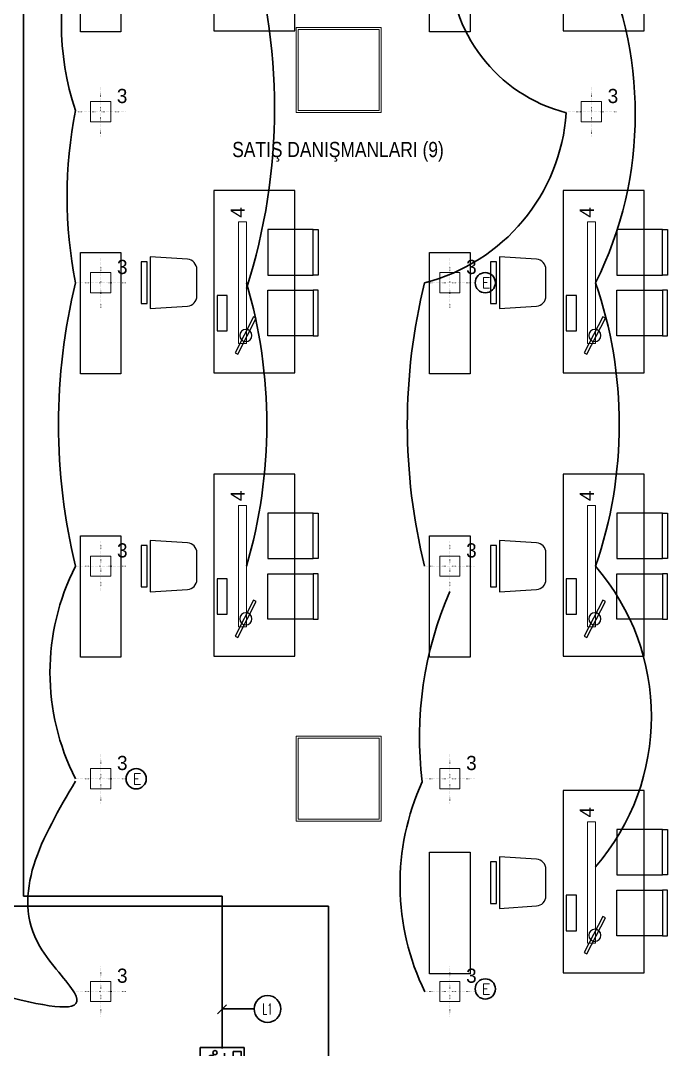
# Model space of a CAD drawing. Extents: x -2012 to 34975, y -1043 to 8321.
# Drawn here: x 17327 to 17966, y 785 to 1801 of the extents above; entities that cross this region are included whole.
import ezdxf
from ezdxf.enums import TextEntityAlignment as Align

# ---------------------------------------------------------------- set-up
doc = ezdxf.new("R2010")
doc.units = 0
doc.header["$LTSCALE"] = 25
doc.linetypes.add('DOT2', pattern=[0.125, 0, -0.125])
doc.layers.get('0').update_dxf_attribs({"color": 9, "lineweight": 9})
for name, color, linetype, lineweight in [('01', 9, 'Continuous', 9), ('05', 9, 'Continuous', 9), ('14', 9, 'Continuous', 9), ('21', 9, 'Continuous', 9), ('31', 9, 'Continuous', 9), ('E-1x8 W ACİL ÇIKIŞ ARMATÜRÜ (TİP3)', 7, 'Continuous', 30), ('E-ACİL AYDINLATMA KİTİ', 7, 'Continuous', 30), ('E-KABLO', 7, 'Continuous', 30), ('E-LİNYE', 7, 'Continuous', 30)]:
    doc.layers.add(name, color=color, linetype=linetype, lineweight=lineweight)
doc.styles.add('E-YAZI', font='txttw.shx')
doc.styles.add('MuuM_TEXT-STANDART', font='ARIALN.TTF')
doc.styles.add('TX-TEXT', font='')
doc.styles.get('TX-TEXT').set_extended_font_data('TrSah Futura Lt BT')

# ---------------------------------------------------------------- blocks, each defined once
blk = doc.blocks.new('p-kolon-80x80-vw')
at = {"layer": '01'}
blk.add_lwpolyline([(-40, -40), (-40, 40), (40, 40), (40, -40)], close=True, dxfattribs=at)
blk = doc.blocks.new('m-çalışma dolap modül')
at = {"lineweight": -3, "ltscale": 0.5}
blk.add_lwpolyline([(0, 40), (120, 40), (120, 0), (0, 0)], close=True, dxfattribs=at)
blk = doc.blocks.new('m-vw-sandalye-02')
at = {"lineweight": -3, "ltscale": 0.5}
for points in [[(-22.5, 0), (-22.5, -5), (22.5, -5), (22.5, 0)], [(-22.5, -5), (22.5, -5), (22.5, -50), (-22.5, -50)]]:
    blk.add_lwpolyline(points, close=True, dxfattribs=at)
blk = doc.blocks.new('m-vw-sandalye')
at = {"lineweight": -3, "ltscale": 0.5}
blk.add_lwpolyline([(-20.5, 0), (20.5, 0), (20.5, -6), (-20.5, -6)], close=True, dxfattribs=at)
blk.add_lwpolyline([(-25.5, -9), (25.5, -9), (23.1, -45.7, -0.395265), (13.1, -55), (-13.1, -55, -0.395265), (-23.1, -45.7)], format="xyb", close=True, dxfattribs=at)
blk = doc.blocks.new('m-vw-çalışma-p-01')
at = {"lineweight": -3, "ltscale": 0.5}
for p, q in [((11.9, 179), (91.9, 179)), ((11.9, -1), (11.9, 179)), ((91.9, 179), (91.9, -1)), ((91.9, -1), (11.9, -1))]:
    blk.add_line(p, q, dxfattribs=at)
for points in [[(32.8, 159.2), (35.5, 160.5), (53.7, 124.9), (51.1, 123.6)], [(15, 137.5), (25, 137.5), (25, 102.5), (15, 102.5)]]:
    blk.add_lwpolyline(points, close=True, dxfattribs=at)
blk.add_circle((43.3, 142.1), 6, dxfattribs=at)
at = {"lineweight": -3, "ltscale": 0.5, "xscale": -1, "rotation": 270}
blk.add_blockref('m-vw-sandalye-02', (115, 120), dxfattribs=at)
at = {"lineweight": -3, "rotation": 90}
blk.add_blockref('m-vw-sandalye', (-60, 90), dxfattribs=at)
at = {"lineweight": -3, "ltscale": 0.5, "rotation": 270}
blk.add_blockref('m-vw-sandalye-02', (115, 60), dxfattribs=at)
blk = doc.blocks.new('p-bur-VW-ayd 4')
at = {"linetype": 'ByBlock'}
blk.add_lwpolyline([(-60, -11.5), (60, -11.5), (60, -3.5), (-60, -3.5), (-60, -11.5)], close=True, dxfattribs=at)
at = {"insert": (64.3, 4.1), "char_height": 14, "width": 14.596, "attachment_point": 1, "style": 'TX-TEXT'}
blk.add_mtext('4', dxfattribs=at)
blk = doc.blocks.new('p-bur-vw- aydınlatma 3')
at = {"linetype": 'DOT2', "ltscale": 0.4}
for q in [(0, 25), (-25, 0), (0, -25), (25, 0)]:
    blk.add_line((0, 0), q, dxfattribs=at)
at = {"linetype": 'ByBlock'}
blk.add_lwpolyline([(0, 10), (-10, 10), (-10, -10), (10, -10), (10, 10), (0, 10)], dxfattribs=at)
at = {"insert": (16.1, 22.6), "char_height": 14, "width": 14.596, "attachment_point": 1, "style": 'TX-TEXT'}
blk.add_mtext('3', dxfattribs=at)
blk = doc.blocks.new('100_1x8 W ACİL ÇIKIŞ ARMATÜRÜ (TİP3)')
at = {"layer": 'E-1x8 W ACİL ÇIKIŞ ARMATÜRÜ (TİP3)', "color": 4}
for p, q in [((-3.4, 0), (-3.4, 3.4)), ((-3.4, 3.4), (3.4, 3.4)), ((3.4, 3.4), (3.4, 0)), ((3.4, 0), (-3.4, 0))]:
    blk.add_line(p, q, dxfattribs=at)
at = {"layer": 'E-1x8 W ACİL ÇIKIŞ ARMATÜRÜ (TİP3)', "color": 1}
for p, q in [((-1.31, 2.32), (-2.33, 0.94)), ((-1.88, 2.13), (-2.07, 1.87)), ((-1.45, 2.13), (-1.88, 2.13)), ((-1.48, 1.38), (-1.82, 1.63)), ((0.34, 0.93), (0.34, 2.48)), ((-2.82, 0.94), (-2.33, 0.94)), ((-1.61, 1.01), (-2.04, 1.33)), ((-1.61, 1.01), (-1.61, 0.52)), ((-0.16, 1.42), (0.34, 0.94)), ((0.34, 0.93), (0.84, 1.42))]:
    blk.add_line(p, q, dxfattribs=at)
blk.add_lwpolyline([(1.71, 2.78), (2.92, 2.78), (2.92, 0.62), (1.71, 0.62)], close=True, dxfattribs=at)
blk.add_circle((-1.11, 2.57), 0.32, dxfattribs=at)
blk = doc.blocks.new('100_ACİL AYDINLATMA KİTİ')
at = {"layer": 'E-ACİL AYDINLATMA KİTİ', "color": 3}
blk.add_circle((0, 0), 1.25, dxfattribs=at)
at = {"layer": 'E-ACİL AYDINLATMA KİTİ', "color": 3, "style": 'E-YAZI'}
blk.add_text('E', height=1.34, dxfattribs=at).set_placement((-0.45, -0.69))

msp = doc.modelspace()

# ---------------------------------------------------------------- linework, layer by layer
at = {"layer": '14'}
msp.add_lwpolyline([(17598.84, 1794.5), (17682.84, 1794.5), (17682.84, 1710.5), (17598.84, 1710.5)], close=True, dxfattribs=at)
msp.add_lwpolyline([(17682.84, 1094.5), (17682.84, 1010.5), (17598.84, 1010.5), (17598.84, 1094.5), (17682.84, 1094.5)], dxfattribs=at)
at = {"layer": 'E-KABLO', "color": 4}
for p, q in [((17329.41, 936.6), (17329.41, 3139.5)), ((17525.99, 936.6), (17329.41, 936.6)), ((17525.99, 786.11), (17525.99, 936.6))]:
    msp.add_line(p, q, dxfattribs=at)
at = {"layer": 'E-KABLO', "color": 6}
for p, q in [((17518.49, 926.6), (17319.44, 926.6)), ((17630.95, 926.6), (17493.02, 926.6)), ((17630.95, 526.35), (17630.95, 926.6))]:
    msp.add_line(p, q, dxfattribs=at)
for centre, radius, start, end in [((16994.45, 1714.93), 583.23, 342.22553, 17.77447), ((17639.24, 1798.44), 272.26, 161.64482, 198.35518), ((17560.97, 1709.03), 373.09, 333.49081, 26.50919), ((17903.88, 1858.62), 153.07, 179.03995, 255.60827), ((17816.54, 1627.6), 443.94, 168.94821, 191.05179), ((17680.2, 1722.88), 186.06, 284.19996, 356.14083), ((17959.24, 1402.5), 595.1, 166.39346, 193.60654), ((17072.63, 1402.5), 497.32, 343.64974, 16.35026), ((18292.64, 1402.5), 583.83, 166.1256, 193.8744), ((17487.73, 1402.5), 430.51, 341.02263, 18.97737), ((17587.7, 1157.5), 231.99, 153.08865, 206.91135), ((17722.33, 1113.96), 227.64, 319.26992, 40.73008), ((18078.42, 1094.09), 357.6, 156.3561, 187.16271), ((17944.57, 948.48), 242.95, 155.43053, 206.01888)]:
    msp.add_arc(centre, radius, start, end, dxfattribs=at)
msp.add_spline([(17380.92, 1050.07), (17345.7, 886.95), (17379.85, 841.11), (17169.62, 870.96), (16974.33, 843.24)], degree=3, dxfattribs=at)
at = {"layer": 'E-LİNYE', "color": 7, "linetype": 'Continuous'}
for p, q in [((17521.29, 820.41), (17530.13, 829.25)), ((17557.39, 825.12), (17525.99, 825.12))]:
    msp.add_line(p, q, dxfattribs=at)
msp.add_circle((17570.65, 825.12), 13.26, dxfattribs=at)

# ---------------------------------------------------------------- block references
for p in [(17640.84, 1752.5), (17640.84, 1052.5)]:
    msp.add_blockref('p-kolon-80x80-vw', p)
at = {"layer": '05', "lineweight": -3, "xscale": -1, "rotation": 180}
for p in [(17505.84, 1970.22), (17850.84, 1970.22), (17505.84, 1632.5), (17850.84, 1632.5), (17505.84, 1352.5), (17850.84, 1352.5), (17850.84, 1039.95)]:
    msp.add_blockref('m-vw-çalışma-p-01', p, dxfattribs=at)
at = {"layer": '05', "lineweight": -3, "rotation": 90}
for p in [(17425.84, 1790.22), (17770.84, 1790.22), (17425.84, 1452.5), (17770.84, 1452.5), (17425.84, 1172.5), (17770.84, 1172.5), (17770.84, 859.95)]:
    msp.add_blockref('m-çalışma dolap modül', p, dxfattribs=at)
at = {"layer": '31', "linetype": 'ByBlock'}
for p in [(17405.67, 1711.36), (17890.67, 1711.36), (17405.84, 1542.5), (17750.84, 1542.5), (17405.84, 1262.5), (17750.84, 1262.5), (17405.84, 1052.5), (17750.84, 1052.5), (17405.84, 842.38), (17750.84, 842.38)]:
    msp.add_blockref('p-bur-vw- aydınlatma 3', p, dxfattribs=at)
at = {"layer": '31', "linetype": 'ByBlock', "rotation": 90}
for p in [(17538.34, 1542.5), (17883.34, 1542.5), (17538.34, 1262.5), (17883.34, 1262.5), (17883.34, 949.95)]:
    msp.add_blockref('p-bur-VW-ayd 4', p, dxfattribs=at)
at = {"layer": 'E-1x8 W ACİL ÇIKIŞ ARMATÜRÜ (TİP3)', "xscale": 6.4, "yscale": 6.4, "zscale": 6.4}
msp.add_blockref('100_1x8 W ACİL ÇIKIŞ ARMATÜRÜ (TİP3)', (17525.81, 765.44), dxfattribs=at)
at = {"layer": 'E-ACİL AYDINLATMA KİTİ', "xscale": 8, "yscale": 8, "zscale": 8}
for p in [(17785.85, 1542.5), (17440.85, 1052.5), (17785.85, 844.85)]:
    msp.add_blockref('100_ACİL AYDINLATMA KİTİ', p, dxfattribs=at)

# ---------------------------------------------------------------- texts
at = {"layer": '21', "style": 'MuuM_TEXT-STANDART'}
msp.add_text('SATIŞ DANIŞMANLARI (9)', height=15, dxfattribs=at).set_placement((17535.79, 1662.08), align=Align.BOTTOM_LEFT)
at = {"layer": 'E-LİNYE', "color": 3, "linetype": 'Continuous', "style": 'E-YAZI', "width": 0.6}
msp.add_text('L1', height=10.938, dxfattribs=at).set_placement((17570.65, 825.12), align=Align.MIDDLE_CENTER)

doc.saveas('drawing.dxf')
